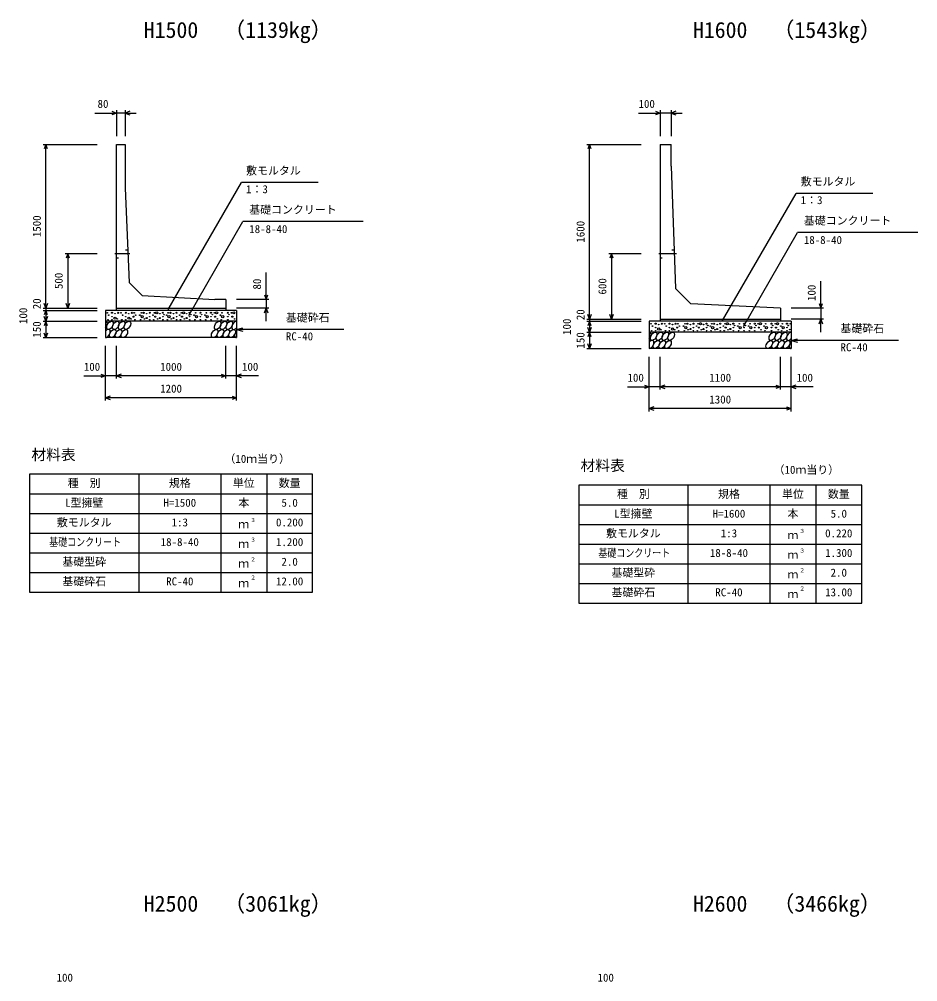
# Model space of a CAD drawing. Units: millimetres, scale not verified, with parts at other scales. Extents: x -67200 to 67200, y -23760 to 23760.
# Drawn here: x 9596 to 17819, y 27 to 8840 of the extents above; entities that cross this region are included whole.
import ezdxf
from ezdxf.enums import TextEntityAlignment as Align

# ---------------------------------------------------------------- set-up
doc = ezdxf.new("R2010")
doc.units = ezdxf.units.MM
doc.header["$LTSCALE"] = 80
doc.linetypes.add('CHAIN1', pattern=[8, 5, -1, 1, -1])
doc.linetypes.add('DOTTED', pattern=[1.75, 0.25, -1.5])
for name, color, linetype, lineweight in [('0-0_CENTER', 7, 'CHAIN1', 25), ('0-1_DIM', 7, 'Continuous', 25), ('0-3_HATCH', 6, 'Continuous', 25), ('0-4_HYO', 3, 'Continuous', 25), ('0-5_HYO2', 4, 'Continuous', 25), ('0-6_OUTLINE', 1, 'Continuous', 25), ('0-7_OUTLINE2', 4, 'DOTTED', 25), ('0-8_TXT', 7, 'Continuous', 25)]:
    doc.layers.add(name, color=color, linetype=linetype, lineweight=lineweight)
doc.styles.add('ＭＳ ゴシック', font='')
doc.styles.get('ＭＳ ゴシック').set_extended_font_data('MS Gothic')

msp = doc.modelspace()

# ---------------------------------------------------------------- linework, layer by layer
at = {"layer": '0-0_CENTER'}
for p, q in [((10472.19, 6694.21), (10609.06, 6694.21)), ((15448.66, 6694.21), (15609.77, 6694.21))]:
    msp.add_line(p, q, dxfattribs=at)
at = {"layer": '0-1_DIM'}
for p, q in [((10287.06, 7981.1), (10486.61, 7981.1)), ((10486.61, 8006.1), (10486.61, 7769.21)), ((10566.61, 7981.1), (10486.61, 7981.1)), ((10566.61, 8006.1), (10566.61, 7769.21)), ((10566.61, 7981.1), (10666.61, 7981.1)), ((15262.42, 7981.1), (15461.96, 7981.1)), ((15461.96, 8006.1), (15461.96, 7769.21)), ((15561.96, 7981.1), (15461.96, 7981.1)), ((15561.96, 8006.1), (15561.96, 7769.21)), ((15561.96, 7981.1), (15661.96, 7981.1)), ((9815.89, 7694.21), (10310.89, 7694.21)), ((9840.89, 6194.21), (9840.89, 7694.21)), ((14791.25, 7694.21), (15286.25, 7694.21)), ((14816.25, 6094.21), (14816.25, 7694.21)), ((10958.04, 6182.31), (11629.31, 7344.99)), ((12331.72, 7344.99), (11629.31, 7344.99)), ((16033.39, 6082.31), (16704.66, 7244.99)), ((17407.08, 7244.99), (16704.66, 7244.99)), ((11147.52, 6127.92), (11643.79, 6987.48)), ((12743.33, 6987.48), (11643.79, 6987.48)), ((16222.88, 6027.92), (16719.14, 6887.48)), ((17818.69, 6887.48), (16719.14, 6887.48)), ((10015.89, 6694.21), (10310.89, 6694.21)), ((10040.89, 6694.21), (10040.89, 6194.21)), ((14991.25, 6694.21), (15286.25, 6694.21)), ((15016.25, 6694.21), (15016.25, 6094.21)), ((11855.89, 6274.21), (11855.89, 6521.9)), ((16931.25, 6194.21), (16931.25, 6441.9)), ((11880.89, 6274.21), (11585.89, 6274.21)), ((11855.89, 6274.21), (11855.89, 6194.21)), ((9815.89, 6194.21), (10310.89, 6194.21)), ((9815.89, 6174.21), (10310.89, 6174.21)), ((9840.89, 6194.21), (9840.89, 6174.21)), ((9840.89, 6174.21), (9840.89, 6074.21)), ((11880.89, 6194.21), (11585.89, 6194.21)), ((11855.89, 6074.21), (11855.89, 6194.21)), ((16956.25, 6194.21), (16661.25, 6194.21)), ((16931.25, 6194.21), (16931.25, 6094.21)), ((14791.25, 6094.21), (15286.25, 6094.21)), ((14816.25, 6094.21), (14816.25, 6074.21)), ((16956.25, 6094.21), (16661.25, 6094.21)), ((16931.25, 5974.21), (16931.25, 6094.21)), ((9815.89, 6074.21), (10310.89, 6074.21)), ((9840.89, 6074.21), (9840.89, 5924.21)), ((11585.89, 5999.21), (11643.85, 6014.74)), ((12566.21, 5999.21), (11585.89, 5999.21)), ((11585.89, 5999.21), (11643.85, 5983.68)), ((14791.25, 6074.21), (15286.25, 6074.21)), ((14816.25, 6074.21), (14816.25, 5974.21)), ((9815.89, 5924.21), (10310.89, 5924.21)), ((14791.25, 5974.21), (15286.25, 5974.21)), ((14816.25, 5974.21), (14816.25, 5824.21)), ((16661.25, 5899.21), (16719.21, 5914.74)), ((10385.89, 5349.21), (10385.89, 5849.21)), ((10485.89, 5549.21), (10485.89, 5849.21)), ((11485.89, 5549.21), (11485.89, 5849.21)), ((11485.89, 5549.21), (11485.89, 5849.21)), ((11585.89, 5349.21), (11585.89, 5849.21)), ((14791.25, 5824.21), (15286.25, 5824.21)), ((17641.57, 5899.21), (16661.25, 5899.21)), ((16661.25, 5899.21), (16719.21, 5883.68)), ((15361.25, 5249.21), (15361.25, 5749.21)), ((15461.25, 5449.21), (15461.25, 5749.21)), ((16561.25, 5449.21), (16561.25, 5749.21)), ((16561.25, 5449.21), (16561.25, 5749.21)), ((16661.25, 5249.21), (16661.25, 5749.21)), ((10186.35, 5574.21), (10385.89, 5574.21)), ((10485.89, 5574.21), (10385.89, 5574.21)), ((11485.89, 5574.21), (10485.89, 5574.21)), ((11585.89, 5574.21), (11485.89, 5574.21)), ((11785.44, 5574.21), (11585.89, 5574.21)), ((15161.71, 5474.21), (15361.25, 5474.21)), ((15461.25, 5474.21), (15361.25, 5474.21)), ((16561.25, 5474.21), (15461.25, 5474.21)), ((16661.25, 5474.21), (16561.25, 5474.21)), ((16860.79, 5474.21), (16661.25, 5474.21)), ((11585.89, 5374.21), (10385.89, 5374.21)), ((16661.25, 5274.21), (15361.25, 5274.21))]:
    msp.add_line(p, q, dxfattribs=at)
for points in [[(10444.32, 7996.49), (10486.61, 7981.1), (10444.32, 7965.71)], [(10608.89, 7996.49), (10566.61, 7981.1), (10608.89, 7965.71)], [(15419.68, 7996.49), (15461.96, 7981.1), (15419.68, 7965.71)], [(15604.25, 7996.49), (15561.96, 7981.1), (15604.25, 7965.71)], [(9856.28, 7651.92), (9840.89, 7694.21), (9825.5, 7651.92)], [(14831.64, 7651.92), (14816.25, 7694.21), (14800.86, 7651.92)], [(10056.28, 6651.92), (10040.89, 6694.21), (10025.5, 6651.92)], [(15031.64, 6651.92), (15016.25, 6694.21), (15000.86, 6651.92)], [(11840.5, 6316.49), (11855.89, 6274.21), (11871.28, 6316.49)], [(9856.28, 6236.49), (9840.89, 6194.21), (9825.5, 6236.49)], [(9856.28, 6131.92), (9840.89, 6174.21), (9825.5, 6131.92)], [(10056.28, 6236.49), (10040.89, 6194.21), (10025.5, 6236.49)], [(11840.5, 6151.92), (11855.89, 6194.21), (11871.28, 6151.92)], [(16915.86, 6236.49), (16931.25, 6194.21), (16946.64, 6236.49)], [(9856.28, 6116.49), (9840.89, 6074.21), (9825.5, 6116.49)], [(14831.64, 6136.49), (14816.25, 6094.21), (14800.86, 6136.49)], [(15031.64, 6136.49), (15016.25, 6094.21), (15000.86, 6136.49)], [(16915.86, 6051.92), (16931.25, 6094.21), (16946.64, 6051.92)], [(9856.28, 6031.92), (9840.89, 6074.21), (9825.5, 6031.92)], [(14831.64, 6031.92), (14816.25, 6074.21), (14800.86, 6031.92)], [(14831.64, 6016.49), (14816.25, 5974.21), (14800.86, 6016.49)], [(9856.28, 5966.49), (9840.89, 5924.21), (9825.5, 5966.49)], [(14831.64, 5931.92), (14816.25, 5974.21), (14800.86, 5931.92)], [(14831.64, 5866.49), (14816.25, 5824.21), (14800.86, 5866.49)], [(10343.61, 5589.6), (10385.89, 5574.21), (10343.61, 5558.82)], [(10528.18, 5589.6), (10485.89, 5574.21), (10528.18, 5558.82)], [(11443.61, 5589.6), (11485.89, 5574.21), (11443.61, 5558.82)], [(11628.18, 5589.6), (11585.89, 5574.21), (11628.18, 5558.82)], [(15318.96, 5489.6), (15361.25, 5474.21), (15318.96, 5458.82)], [(15503.54, 5489.6), (15461.25, 5474.21), (15503.54, 5458.82)], [(16518.96, 5489.6), (16561.25, 5474.21), (16518.96, 5458.82)], [(16703.54, 5489.6), (16661.25, 5474.21), (16703.54, 5458.82)], [(10428.18, 5389.6), (10385.89, 5374.21), (10428.18, 5358.82)], [(11543.61, 5389.6), (11585.89, 5374.21), (11543.61, 5358.82)], [(15403.54, 5289.6), (15361.25, 5274.21), (15403.54, 5258.82)], [(16618.96, 5289.6), (16661.25, 5274.21), (16618.96, 5258.82)]]:
    msp.add_lwpolyline(points, dxfattribs=at)
at = {"layer": '0-3_HATCH'}
for centre, radius in [((10401.86, 6151.38), 2.5), ((10408.87, 6088.35), 2.5), ((10415.88, 6130.37), 2.5), ((10444.75, 6152.26), 5), ((10444.75, 6116.37), 2.5), ((10444.75, 6088.35), 2.5), ((10472.79, 6103.23), 10), ((10472.79, 6144.38), 2.5), ((10493.82, 6096.23), 2.5), ((10500.83, 6151.38), 5), ((10527.97, 6151.38), 2.5), ((10534.97, 6088.35), 2.5), ((10541.98, 6130.37), 2.5), ((10570.86, 6152.26), 5), ((10570.86, 6116.37), 2.5), ((10570.86, 6088.35), 2.5), ((10598.9, 6103.23), 10), ((10598.9, 6144.38), 2.5), ((10619.93, 6096.23), 2.5), ((10626.93, 6151.38), 5), ((10640.95, 6116.37), 5), ((10647.97, 6151.38), 2.5), ((10654.97, 6088.35), 2.5), ((10661.98, 6130.37), 2.5), ((10699.8, 6130.37), 2.5), ((10706.81, 6088.35), 2.5), ((10720.83, 6116.37), 10), ((10713.82, 6151.38), 2.5), ((10734.85, 6151.38), 5), ((10741.86, 6096.23), 2.5), ((10762.89, 6103.23), 5), ((10762.89, 6144.38), 2.5), ((10790.93, 6152.26), 5), ((10790.93, 6116.37), 2.5), ((10790.93, 6088.35), 2.5), ((10819.8, 6130.37), 2.5), ((10826.81, 6088.35), 2.5), ((10833.82, 6151.38), 2.5), ((10840.83, 6116.37), 5), ((10854.85, 6151.38), 10), ((10861.86, 6096.23), 2.5), ((10882.89, 6103.23), 5), ((10882.89, 6144.38), 2.5), ((10910.93, 6152.26), 5), ((10910.93, 6116.37), 2.5), ((10910.93, 6088.35), 2.5), ((10922.27, 6134.69), 2.5), ((10945.03, 6130.37), 2.5), ((10952.04, 6088.35), 2.5), ((10966.06, 6116.37), 10), ((10959.04, 6151.38), 2.5), ((10980.08, 6151.38), 5), ((10987.08, 6096.23), 2.5), ((11008.11, 6103.23), 5), ((11008.11, 6144.38), 2.5), ((11036.15, 6152.26), 5), ((11036.15, 6116.37), 2.5), ((11036.15, 6088.35), 2.5), ((11065.03, 6130.37), 2.5), ((11072.04, 6088.35), 2.5), ((11079.04, 6151.38), 2.5), ((11086.06, 6116.37), 5), ((11100.08, 6151.38), 10), ((11107.08, 6096.23), 2.5), ((11128.11, 6103.23), 5), ((11128.11, 6144.38), 2.5), ((11156.15, 6152.26), 5), ((11156.15, 6116.37), 2.5), ((11156.15, 6088.35), 2.5), ((11167.49, 6134.69), 2.5), ((11196.95, 6130.37), 2.5), ((11203.96, 6088.35), 2.5), ((11217.98, 6116.37), 10), ((11210.97, 6151.38), 2.5), ((11254.59, 6152.26), 5), ((11254.59, 6116.37), 2.5), ((11254.59, 6088.35), 2.5), ((11265.93, 6134.69), 2.5), ((11295.39, 6130.37), 2.5), ((11302.4, 6088.35), 2.5), ((11316.42, 6116.37), 10), ((11309.41, 6151.38), 2.5), ((11351.58, 6152.26), 5), ((11351.58, 6116.37), 2.5), ((11351.58, 6088.35), 2.5), ((11362.92, 6134.69), 2.5), ((11381.28, 6151.38), 2.5), ((11388.29, 6116.37), 5), ((11402.31, 6151.38), 10), ((11409.32, 6096.23), 2.5), ((11437.66, 6130.37), 2.5), ((11444.67, 6088.35), 2.5), ((11458.69, 6116.37), 10), ((11451.68, 6151.38), 2.5), ((11504.97, 6152.26), 5), ((11504.97, 6116.37), 2.5), ((11504.97, 6088.35), 2.5), ((11516.31, 6134.69), 2.5), ((11538.94, 6151.38), 2.5), ((11545.95, 6116.37), 5), ((11559.97, 6151.38), 10), ((11566.98, 6096.23), 2.5), ((15377.22, 6051.38), 2.5), ((15391.24, 6030.37), 2.5), ((15420.11, 6052.26), 5), ((15420.11, 6016.37), 2.5), ((15448.15, 6003.23), 10), ((15448.15, 6044.38), 2.5), ((15469.18, 5996.23), 2.5), ((15476.19, 6051.38), 5), ((15503.32, 6051.38), 2.5), ((15517.34, 6030.37), 2.5), ((15546.22, 6052.26), 5), ((15546.22, 6016.37), 2.5), ((15574.26, 6003.23), 10), ((15574.26, 6044.38), 2.5), ((15595.28, 5996.23), 2.5), ((15602.29, 6051.38), 5), ((15616.31, 6016.37), 5), ((15623.32, 6051.38), 2.5), ((15637.34, 6030.37), 2.5), ((15675.16, 6030.37), 2.5), ((15696.19, 6016.37), 10), ((15689.18, 6051.38), 2.5), ((15710.21, 6051.38), 5), ((15717.22, 5996.23), 2.5), ((15738.24, 6003.23), 5), ((15738.24, 6044.38), 2.5), ((15766.28, 6052.26), 5), ((15766.28, 6016.37), 2.5), ((15795.16, 6030.37), 2.5), ((15809.18, 6051.38), 2.5), ((15816.19, 6016.37), 5), ((15830.21, 6051.38), 10), ((15837.22, 5996.23), 2.5), ((15858.24, 6003.23), 5), ((15858.24, 6044.38), 2.5), ((15886.28, 6052.26), 5), ((15886.28, 6016.37), 2.5), ((15897.62, 6034.69), 2.5), ((15920.38, 6030.37), 2.5), ((15941.41, 6016.37), 10), ((15934.4, 6051.38), 2.5), ((15955.43, 6051.38), 5), ((15962.44, 5996.23), 2.5), ((15983.47, 6003.23), 5), ((15983.47, 6044.38), 2.5), ((16011.51, 6052.26), 5), ((16011.51, 6016.37), 2.5), ((16040.38, 6030.37), 2.5), ((16054.4, 6051.38), 2.5), ((16061.41, 6016.37), 5), ((16075.43, 6051.38), 10), ((16082.44, 5996.23), 2.5), ((16103.47, 6003.23), 5), ((16103.47, 6044.38), 2.5), ((16131.51, 6052.26), 5), ((16131.51, 6016.37), 2.5), ((16142.85, 6034.69), 2.5), ((16172.31, 6030.37), 2.5), ((16193.34, 6016.37), 10), ((16186.33, 6051.38), 2.5), ((16229.95, 6052.26), 5), ((16229.95, 6016.37), 2.5), ((16241.29, 6034.69), 2.5), ((16270.75, 6030.37), 2.5), ((16291.78, 6016.37), 10), ((16284.76, 6051.38), 2.5), ((16326.94, 6052.26), 5), ((16326.94, 6016.37), 2.5), ((16338.28, 6034.69), 2.5), ((16356.64, 6051.38), 2.5), ((16363.65, 6016.37), 5), ((16377.67, 6051.38), 10), ((16384.68, 5996.23), 2.5), ((16413.02, 6030.37), 2.5), ((16434.05, 6016.37), 10), ((16427.04, 6051.38), 2.5), ((16480.33, 6052.26), 5), ((16480.33, 6016.37), 2.5), ((16491.67, 6034.69), 2.5), ((16514.3, 6051.38), 2.5), ((16521.31, 6016.37), 5), ((16535.33, 6051.38), 10), ((16542.34, 5996.23), 2.5), ((16565.99, 6030.37), 2.5), ((16587.02, 6016.37), 10), ((16580.01, 6051.38), 2.5), ((16622.19, 6052.26), 5), ((16622.19, 6016.37), 2.5), ((16633.53, 6034.69), 2.5), ((16646.84, 5998.02), 2.5), ((16651.88, 6051.38), 2.5), ((15384.23, 5988.35), 2.5), ((15420.11, 5988.35), 2.5), ((15510.33, 5988.35), 2.5), ((15546.22, 5988.35), 2.5), ((15630.33, 5988.35), 2.5), ((15682.17, 5988.35), 2.5), ((15766.28, 5988.35), 2.5), ((15802.17, 5988.35), 2.5), ((15886.28, 5988.35), 2.5), ((15927.39, 5988.35), 2.5), ((16011.51, 5988.35), 2.5), ((16047.39, 5988.35), 2.5), ((16131.51, 5988.35), 2.5), ((16179.32, 5988.35), 2.5), ((16229.95, 5988.35), 2.5), ((16277.76, 5988.35), 2.5), ((16326.94, 5988.35), 2.5), ((16420.03, 5988.35), 2.5), ((16480.33, 5988.35), 2.5), ((16573, 5988.35), 2.5), ((16622.19, 5988.35), 2.5)]:
    msp.add_circle(centre, radius, dxfattribs=at)
for centre, start_param, end_param in [((10373.53, 6036.7), 4.385593, 6.6745444), ((10398.85, 5961.71), 3.5111464, 7.548991), ((11572.03, 6036.7), 0.3357715, 4.4411806), ((11597.35, 5961.71), 1.2110787, 3.5658734), ((15348.89, 5936.7), 4.385593, 6.6745444), ((16647.39, 5936.7), 0.3357715, 4.4411806), ((15374.21, 5861.71), 3.5111464, 7.548991), ((16672.71, 5861.71), 1.2110787, 3.5658734)]:
    msp.add_ellipse(centre, major_axis=(21.81, 35.31), ratio=0.5792, start_param=start_param, end_param=end_param, dxfattribs=at)
for centre in [(10426.74, 6036.7), (10452.06, 5961.71), (10479.95, 6036.7), (10505.27, 5961.71), (10533.15, 6036.7), (10558.48, 5961.71), (10586.36, 6036.7), (11384.52, 5961.71), (11412.41, 6036.7), (11437.73, 5961.71), (11465.62, 6036.7), (11490.94, 5961.71), (11518.83, 6036.7), (11544.15, 5961.71), (15402.09, 5936.7), (15455.3, 5936.7), (15508.51, 5936.7), (15561.72, 5936.7), (16487.76, 5936.7), (16540.97, 5936.7), (16594.18, 5936.7), (15427.41, 5861.71), (15480.62, 5861.71), (15533.83, 5861.71), (16459.88, 5861.71), (16513.09, 5861.71), (16566.29, 5861.71), (16619.5, 5861.71)]:
    msp.add_ellipse(centre, major_axis=(21.81, 35.31), ratio=0.5792, dxfattribs=at)
at = {"layer": '0-4_HYO'}
for p, q in [((10690.89, 4674.21), (10690.89, 3594.21)), ((11440.89, 4674.21), (11440.89, 3594.21)), ((11860.89, 4674.21), (11860.89, 3594.21)), ((15716.25, 4574.21), (15716.25, 3494.21)), ((16466.25, 4574.21), (16466.25, 3494.21)), ((16886.25, 4574.21), (16886.25, 3494.21)), ((9690.89, 4494.21), (12280.89, 4494.21)), ((14716.25, 4394.21), (17306.25, 4394.21))]:
    msp.add_line(p, q, dxfattribs=at)
for points in [[(9690.89, 3594.21), (12280.89, 3594.21), (12280.89, 4674.21), (9690.89, 4674.21)], [(14716.25, 3494.21), (17306.25, 3494.21), (17306.25, 4574.21), (14716.25, 4574.21)]]:
    msp.add_lwpolyline(points, close=True, dxfattribs=at)
at = {"layer": '0-5_HYO2'}
for p, q in [((9690.89, 4314.21), (12280.89, 4314.21)), ((14716.25, 4214.21), (17306.25, 4214.21)), ((9690.89, 4134.21), (12280.89, 4134.21)), ((14716.25, 4034.21), (17306.25, 4034.21)), ((9690.89, 3954.21), (12280.89, 3954.21)), ((14716.25, 3854.21), (17306.25, 3854.21)), ((9690.89, 3774.21), (12280.89, 3774.21)), ((14716.25, 3674.21), (17306.25, 3674.21))]:
    msp.add_line(p, q, dxfattribs=at)
at = {"layer": '0-6_OUTLINE'}
for p, q in [((10485.89, 7694.21), (10565.89, 7694.21)), ((10485.89, 6174.21), (10485.89, 7694.21)), ((10565.89, 7694.21), (10565.89, 7294.21)), ((15461.25, 7694.21), (15561.25, 7694.21)), ((15461.25, 7694.21), (15461.25, 6074.21)), ((15561.25, 7494.21), (15561.25, 7694.21)), ((15561.25, 7494.21), (15601.25, 6374.21)), ((10565.89, 7294.21), (10600.89, 6429.21)), ((10720.89, 6309.21), (10600.89, 6429.21)), ((15741.25, 6234.21), (15601.25, 6374.21)), ((10720.89, 6309.21), (11385.89, 6274.21)), ((11485.89, 6274.21), (11385.89, 6274.21)), ((11485.89, 6274.21), (11485.89, 6174.21)), ((10485.89, 6194.21), (11485.89, 6194.21)), ((11585.89, 6174.21), (11585.89, 5924.21)), ((16561.25, 6194.21), (15741.25, 6234.21)), ((16561.25, 6194.21), (16561.25, 6074.21)), ((15461.25, 6094.21), (16561.25, 6094.21)), ((11585.89, 6074.21), (10385.89, 6074.21)), ((16661.25, 6074.21), (16661.25, 5824.21)), ((11585.89, 5924.21), (10385.89, 5924.21)), ((16661.25, 5974.21), (15361.25, 5974.21)), ((16661.25, 5824.21), (15361.25, 5824.21))]:
    msp.add_line(p, q, dxfattribs=at)
for points in [[(11585.89, 6174.21), (10385.89, 6174.21), (10385.89, 5924.21)], [(16661.25, 6074.21), (15361.25, 6074.21), (15361.25, 5824.21)]]:
    msp.add_lwpolyline(points, dxfattribs=at)
at = {"layer": '0-7_OUTLINE2'}
for p, q in [((10588.96, 6724.21), (10485.89, 6734.21)), ((15588.75, 6724.21), (15461.25, 6734.21)), ((10485.89, 6654.21), (10591.38, 6664.21)), ((15461.25, 6654.21), (15590.89, 6664.21))]:
    msp.add_line(p, q, dxfattribs=at)

# ---------------------------------------------------------------- texts
at = {"layer": '0-1_DIM', "style": 'ＭＳ ゴシック'}
for s, p in [('80', (10312.97, 8006.1)), ('100', (15263.32, 8006.1)), ('敷モルタル', (11672.16, 7394.99)), ('1：3', (11672.16, 7224.87)), ('敷モルタル', (16747.52, 7294.99)), ('基礎コンクリート', (11701.05, 7037.48)), ('1：3', (16747.52, 7124.87)), ('基礎コンクリート', (16776.4, 6937.48)), ('18-8-40', (11701.05, 6859.85)), ('18-8-40', (16776.4, 6759.85)), ('基礎砕石', (12036.15, 6049.21)), ('基礎砕石', (17111.5, 5949.21)), ('RC-40', (12036.15, 5877.83)), ('RC-40', (17111.5, 5777.83)), ('100', (10187.25, 5599.21)), ('1000', (10885.89, 5599.21)), ('100', (11634.53, 5599.21)), ('100', (15162.61, 5499.21)), ('1100', (15911.25, 5499.21)), ('100', (16709.89, 5499.21)), ('1200', (10885.89, 5399.21)), ('1300', (15911.25, 5299.21)), ('100', (9937.97, 6.1)), ('100', (14888.32, 6.1))]:
    msp.add_text(s, height=73.31, dxfattribs=at).set_placement(p, align=Align.BOTTOM_LEFT)
for s, p in [('1500', (9815.89, 6844.21)), ('1600', (14791.25, 6794.21)), ('500', (10015.89, 6369.21)), ('80', (11830.89, 6364.85)), ('600', (14991.25, 6319.21)), ('100', (16906.25, 6259.85)), ('20', (9815.89, 6184.27)), ('100', (9690.89, 6049.21)), ('20', (14791.25, 6084.27)), ('100', (14666.25, 5949.21)), ('150', (9815.89, 5924.21)), ('150', (14791.25, 5824.21))]:
    msp.add_text(s, height=73.31, rotation=90, dxfattribs=at).set_placement(p, align=Align.BOTTOM_LEFT)
at = {"layer": '0-8_TXT', "style": 'ＭＳ ゴシック'}
for s, height, p in [('H1500', 146.6, (10735.89, 8624.45)), ('（1139kg）', 146.6, (11464.51, 8624.45)), ('H1600', 146.6, (15761.25, 8624.45)), ('（1543kg）', 146.6, (16489.87, 8624.45)), ('材料表', 98.97, (9707.56, 4774.21)), ('（10ｍ当り）', 73.31, (11474.22, 4755.87)), ('材料表', 98.97, (14732.92, 4674.21)), ('（10ｍ当り）', 73.31, (16499.58, 4655.87)), ('種\u3000別', 73.31, (10040.89, 4534.21)), ('規格', 73.31, (10965.89, 4534.21)), ('単位', 73.31, (11550.89, 4534.21)), ('数量', 73.31, (11970.89, 4534.21)), ('種\u3000別', 73.31, (15066.25, 4434.21)), ('規格', 73.31, (15991.25, 4434.21)), ('単位', 73.31, (16576.25, 4434.21)), ('数量', 73.31, (16996.25, 4434.21)), ('L型擁壁', 73.31, (10015.89, 4354.21)), ('H=1500', 73.31, (10915.89, 4354.21)), ('本', 73.31, (11600.89, 4354.21)), ('5.0', 73.31, (11995.89, 4354.21)), ('L型擁壁', 73.31, (15041.25, 4254.21)), ('H=1600', 73.31, (15941.25, 4254.21)), ('本', 73.31, (16626.25, 4254.21)), ('5.0', 73.31, (17021.25, 4254.21)), ('敷モルタル', 73.31, (9940.89, 4174.21)), ('1:3', 73.31, (10990.89, 4174.21)), ('ｍ', 73.31, (11600.89, 4157.54)), ('３', 36.66, (11710.13, 4224.82)), ('0.200', 73.31, (11945.89, 4174.21)), ('敷モルタル', 73.31, (14966.25, 4074.21)), ('1:3', 73.31, (16016.25, 4074.21)), ('３', 36.66, (16735.49, 4124.82)), ('0.220', 73.31, (16971.25, 4074.21)), ('18-8-40', 73.31, (10890.89, 3994.21)), ('ｍ', 73.31, (11600.89, 3977.54)), ('３', 36.66, (11710.13, 4044.82)), ('1.200', 73.31, (11945.89, 3994.21)), ('ｍ', 73.31, (16626.25, 4057.54)), ('18-8-40', 73.31, (15916.25, 3894.21)), ('３', 36.66, (16735.49, 3944.82)), ('1.300', 73.31, (16971.25, 3894.21)), ('基礎型砕', 73.31, (9990.89, 3814.21)), ('２', 36.66, (11710.13, 3864.82)), ('2.0', 73.31, (11995.89, 3814.21)), ('ｍ', 73.31, (16626.25, 3877.54)), ('ｍ', 73.31, (11600.89, 3797.54)), ('基礎型砕', 73.31, (15016.25, 3714.21)), ('２', 36.66, (16735.49, 3764.82)), ('2.0', 73.31, (17021.25, 3714.21)), ('基礎砕石', 73.31, (9990.89, 3634.21)), ('RC-40', 73.31, (10940.89, 3634.21)), ('２', 36.66, (11710.13, 3698.15)), ('12.00', 73.31, (11945.89, 3634.21)), ('ｍ', 73.31, (16626.25, 3697.54)), ('ｍ', 73.31, (11600.89, 3617.54)), ('基礎砕石', 73.31, (15016.25, 3534.21)), ('RC-40', 73.31, (15966.25, 3534.21)), ('２', 36.66, (16735.49, 3598.15)), ('13.00', 73.31, (16971.25, 3534.21)), ('ｍ', 73.31, (16626.25, 3517.54)), ('H2500', 146.6, (10735.89, 624.45)), ('（3061kg）', 146.6, (11464.51, 624.45)), ('H2600', 146.6, (15761.25, 624.45)), ('（3466kg）', 146.6, (16489.87, 624.45))]:
    msp.add_text(s, height=height, dxfattribs=at).set_placement(p, align=Align.BOTTOM_LEFT)
at = {"layer": '0-8_TXT', "style": 'ＭＳ ゴシック', "width": 0.8}
for p in [(9870.89, 3994.21), (14896.25, 3894.21)]:
    msp.add_text('基礎コンクリート', height=73.31, dxfattribs=at).set_placement(p, align=Align.BOTTOM_LEFT)

doc.saveas('drawing.dxf')
